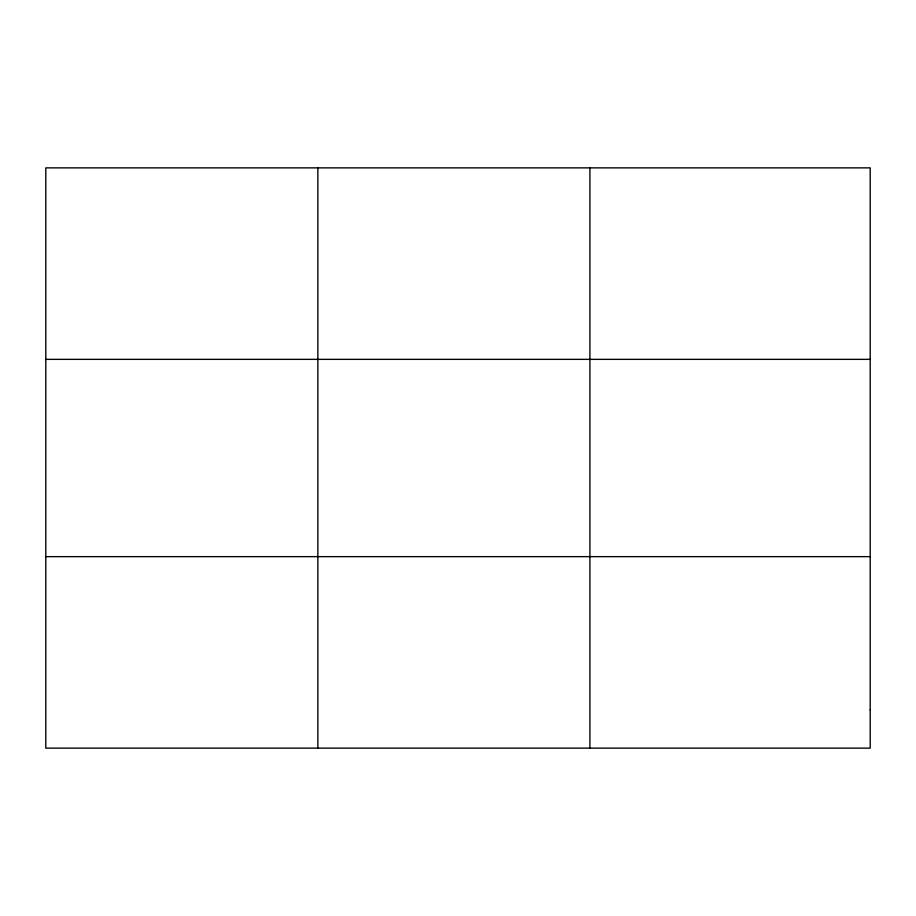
<?xml version="1.0" encoding="UTF-8"?>
<svg xmlns="http://www.w3.org/2000/svg" width="916" height="916" viewBox="0 0 916 916"><rect width="100%" height="100%" fill="white"/><g stroke="black" fill="none" stroke-linecap="round" stroke-linejoin="round"><path stroke-width="1.37" d="M317.852 748.132L317.852 167.868M589.904 748.132L589.904 167.868M45.8 359.358L870.2 359.358M45.8 556.642L870.2 556.642M870.2 709.831L870.2 748.132L45.8 748.132L45.8 167.868L870.2 167.868L870.2 709.831"/></g></svg>
